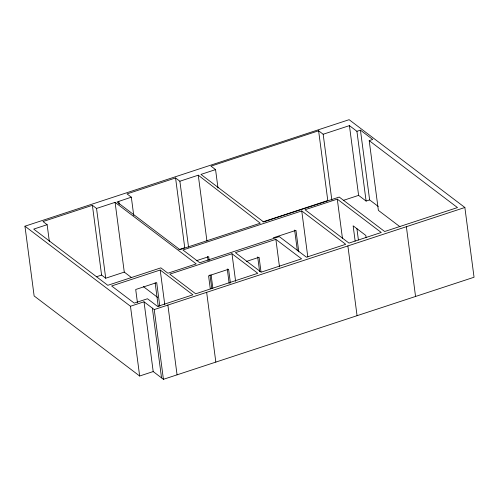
<?xml version="1.0" encoding="UTF-8"?>
<svg xmlns="http://www.w3.org/2000/svg" width="499" height="499" viewBox="0 0 499 499"><rect width="100%" height="100%" fill="white"/><g stroke="black" fill="none" stroke-linecap="round" stroke-linejoin="round"><path stroke-width="0.75" d="M131.331 197.186L117.04 201.976L179.865 249.631L260.291 223.203L198.265 175.193L179.877 181.231L175.567 177.962L127.02 193.911L131.331 197.186L133.751 215.58M24.95 226.203L349.119 119.685L464.868 207.49L474.05 277.244L163.423 379.315L153.199 371.562L144.011 301.801L130.476 306.255L24.95 226.203L34.132 295.957L139.658 376.009L153.199 371.562M331.847 200.168L323.171 134.25L318.612 130.788L211.002 166.148L215.562 169.604L217.982 188.004M131.692 277.737L124.276 272.111L105.719 278.211L96.538 208.451L92.396 205.314L42.995 221.55L47.131 224.687L49.351 241.553M47.131 224.687L33.707 229.097L107.796 285.303L160.859 267.863L167.907 273.209L196.226 263.902L115.088 202.357L96.538 208.451M215.562 169.604L200.941 174.413L263.578 221.924L339.239 197.061L384.654 231.511L457.471 207.584L369.198 140.618L372.722 139.464L360.446 130.152L356.922 131.312L349.425 125.623L323.171 134.25M262.936 221.855L327.793 200.548L318.612 130.788M178.867 249.65L184.749 247.716L175.567 177.962M96.419 276.764L101.584 275.074L105.719 278.211M337.287 199.132L305.014 209.736L348.982 243.088L381.255 232.484L337.287 199.132L342.439 238.223M301.745 210.934L182.927 249.98L199.756 262.748L279.29 236.607L306.448 257.21L345.732 244.304L301.745 210.934L307.802 256.929M343.293 200.411L358.606 195.377L366.104 201.066L369.628 199.906L378.223 206.424M160.21 270.009L111.633 285.971L134.237 303.118L147.486 298.764L157.565 306.405L192.895 294.809L160.21 270.009L164.751 304.502M196.213 260.777L208.707 256.667L209.212 260.503M273.296 237.792L295.957 230.351L298.782 251.845M231.979 253.723L169.779 274.157L195.683 293.811L257.783 273.296L231.979 253.723L235.615 281.317M275.872 239.352L235.409 252.65L261.158 272.18L301.552 258.831L275.872 239.352L279.502 266.946M246.419 261.439L259.081 257.272L261.014 271.93M144.011 301.801L154.235 309.561L464.868 207.49M399.961 226.746L378.379 210.378L369.198 140.618M143.431 286.644L157.647 297.429M406.373 226.708L415.555 296.468M360.446 130.152L369.628 199.906M356.922 131.312L366.104 201.066M366.135 237.742L365.829 235.453L353.136 225.822L355.151 241.098M349.425 125.623L358.606 195.377M356.904 228.567L358.413 240.025M347.878 245.932L357.066 315.686M294.628 230.033L297.36 250.76M257.696 256.916L259.623 271.575M230.407 283.039L228.592 269.248L208.576 275.828L210.285 288.852M227.257 268.924L229.172 283.482M198.265 175.193L206.942 241.111M211.133 275.074L212.848 288.116M207.565 256.492L208.071 260.328M209.985 274.899L211.807 288.703M206.655 292.333L215.836 362.093M179.877 181.231L188.553 247.155M167.882 305.076L177.064 374.83M159.817 306.274L156.698 282.602L135.703 289.501L137.412 302.481M155.127 282.783L158.239 306.448M154.235 309.561L163.423 379.315M152.351 308.126L161.533 377.886M118.768 201.309L119.174 204.378M130.476 306.255L139.658 376.009M115.088 202.357L124.276 272.111M92.396 205.314L101.584 275.074"/></g></svg>
